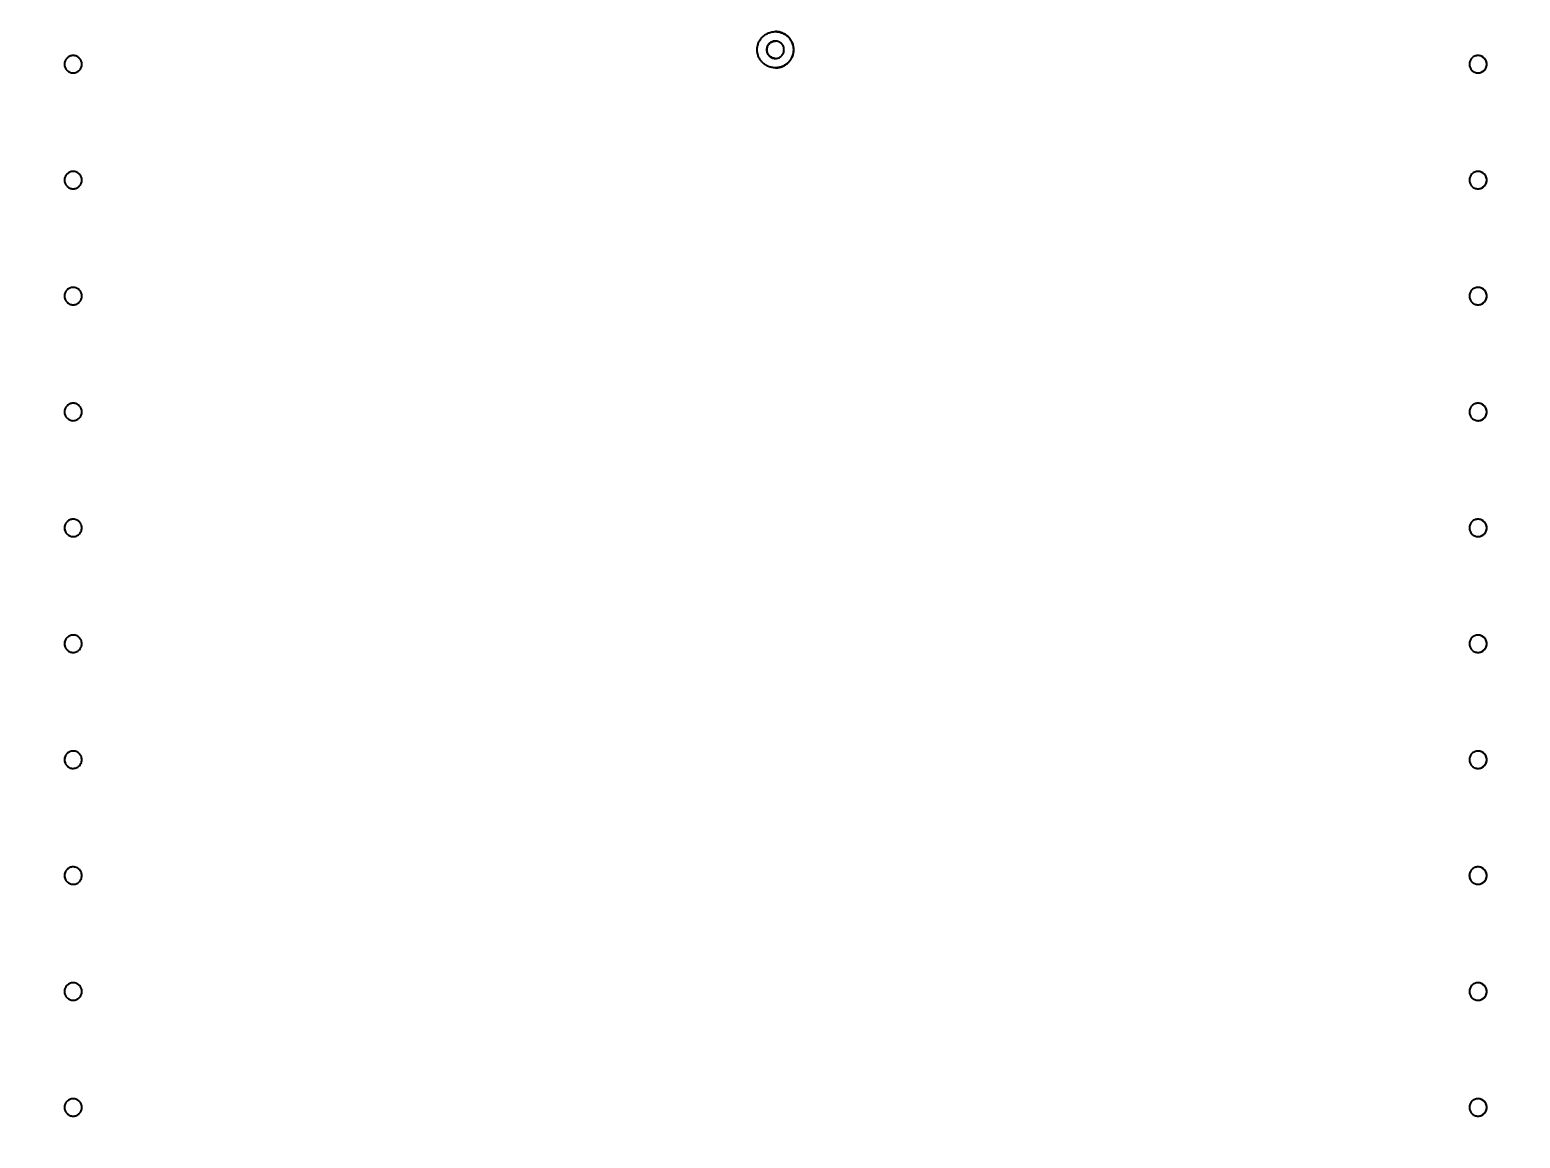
# Model space of a CAD drawing. Extents: x -1522 to 1718, y -48 to 1309.
# Drawn here: x 38.853 to 42.228, y 10.14 to 12.65 of the extents above; entities that cross this region are included whole.
import ezdxf

# ---------------------------------------------------------------- set-up
doc = ezdxf.new("R2010")
doc.units = 0
doc.header["$MEASUREMENT"] = 0
doc.layers.add('E-EQPM-XFMR-1500V', color=141, linetype='Continuous')
doc.layers.add('G-NPLT', color=67, linetype='Continuous', plot=False)
doc.styles.add('NEI-A', font='arial.ttf')

# ---------------------------------------------------------------- blocks, each defined once
blk = doc.blocks.new('INV SKID')
at = {"layer": 'E-EQPM-XFMR-1500V', "linetype": 'Continuous'}
for centre, radius, start, end in [((4.3161, 1.4772), 0.0197, 89.1671, 90.0001), ((4.3161, 1.4773), 0.0197, 270.0001, 270.8332), ((5.9077, 1.4444), 0.0197, 26.1184, 89.9944), ((5.9077, 1.4444), 0.0197, 270.0049, 333.7221), ((5.9077, 1.182), 0.0197, 26.1184, 89.9944), ((5.9077, 1.182), 0.0197, 270.0049, 333.7221), ((5.9077, 0.9195), 0.0197, 26.1184, 89.9944), ((5.9077, 0.9195), 0.0197, 26.1184, 89.9944), ((5.9077, 0.9195), 0.0197, 270.0049, 333.7221), ((5.9077, 0.9195), 0.0197, 270.0049, 333.7221), ((5.9077, 0.657), 0.0197, 26.1184, 89.9944), ((5.9077, 0.657), 0.0197, 270.0049, 333.7221), ((2.7258, 0.3944), 0.0198, 82.3095, 90.0001), ((2.7258, 0.3944), 0.0198, 82.3071, 89.9988), ((2.7258, 0.3947), 0.0195, 76.8863, 82.3031), ((2.7258, 0.3947), 0.0195, 76.8869, 82.3054), ((2.7257, 0.3945), 0.0198, 63.539, 76.8237), ((2.7257, 0.3945), 0.0198, 63.5379, 76.8228), ((2.7257, 0.3945), 0.0198, 51.6054, 63.5547), ((2.7257, 0.3945), 0.0198, 51.6028, 63.5554), ((5.9077, 0.3946), 0.0197, 26.1184, 89.9944), ((2.7258, 0.3946), 0.0197, 269.9899, 282.3529), ((2.7258, 0.3946), 0.0197, 269.9883, 282.3627), ((2.7257, 0.3946), 0.0198, 282.4633, 296.0514), ((2.7257, 0.3946), 0.0198, 282.4547, 296.0569), ((2.7257, 0.3946), 0.0198, 296.0406, 307.7857), ((2.7257, 0.3946), 0.0198, 296.035, 307.7868), ((2.7257, 0.3946), 0.0198, 307.8951, 325.0246), ((2.7257, 0.3946), 0.0198, 307.8937, 325.026), ((2.7259, 0.3945), 0.0195, 325.044, 333.6936), ((2.7259, 0.3945), 0.0195, 325.0435, 333.6974), ((2.726, 0.3947), 0.0194, 26.0427, 29.3961), ((2.726, 0.3947), 0.0194, 26.0434, 29.3972), ((5.9077, 0.3946), 0.0197, 270.0049, 333.7221), ((2.7258, 0.132), 0.0198, 82.3095, 90.0001), ((2.7258, 0.132), 0.0198, 82.3071, 89.9988), ((2.7258, 0.1323), 0.0195, 76.8863, 82.3031), ((2.7258, 0.1323), 0.0195, 76.8869, 82.3054), ((2.7257, 0.132), 0.0198, 63.539, 76.8237), ((2.7257, 0.132), 0.0198, 63.5379, 76.8228), ((2.7257, 0.132), 0.0198, 51.6054, 63.5547), ((2.7257, 0.132), 0.0198, 51.6028, 63.5554), ((2.726, 0.1322), 0.0194, 26.0427, 29.3961), ((2.726, 0.1322), 0.0194, 26.0434, 29.3972), ((5.9077, 0.1321), 0.0197, 26.1184, 89.9944), ((5.9077, 0.1321), 0.0197, 26.1184, 89.9944), ((2.7258, 0.1321), 0.0197, 269.9899, 282.3529), ((2.7258, 0.1321), 0.0197, 269.9883, 282.3627), ((2.7257, 0.1322), 0.0198, 282.4633, 296.0514), ((2.7257, 0.1322), 0.0198, 282.4547, 296.0569), ((2.7257, 0.1322), 0.0198, 296.0406, 307.7857), ((2.7257, 0.1322), 0.0198, 296.035, 307.7868), ((2.7257, 0.1322), 0.0198, 307.8951, 325.0246), ((2.7257, 0.1322), 0.0198, 307.8937, 325.026), ((2.7259, 0.132), 0.0195, 325.044, 333.6936), ((2.7259, 0.132), 0.0195, 325.0435, 333.6974), ((5.9077, 0.1321), 0.0197, 270.0049, 333.7221), ((5.9077, 0.1321), 0.0197, 270.0049, 333.7221), ((2.7258, -0.1305), 0.0198, 82.3095, 90.0001), ((2.7258, -0.1305), 0.0198, 82.3071, 89.9988), ((2.7258, -0.1302), 0.0195, 76.8863, 82.3031), ((2.7258, -0.1302), 0.0195, 76.8869, 82.3054), ((2.7257, -0.1304), 0.0198, 63.539, 76.8237), ((2.7257, -0.1304), 0.0198, 63.5379, 76.8228), ((2.7257, -0.1305), 0.0198, 51.6054, 63.5547), ((2.7257, -0.1305), 0.0198, 51.6028, 63.5554), ((2.726, -0.1302), 0.0194, 26.0427, 29.3961), ((2.726, -0.1302), 0.0194, 26.0434, 29.3972), ((5.9077, -0.1304), 0.0197, 26.1184, 89.9944), ((2.7258, -0.1303), 0.0197, 269.9899, 282.3529), ((2.7258, -0.1303), 0.0197, 269.9883, 282.3627), ((2.7257, -0.1303), 0.0198, 282.4633, 296.0514), ((2.7257, -0.1303), 0.0198, 282.4547, 296.0569), ((2.7257, -0.1303), 0.0198, 296.0406, 307.7857), ((2.7257, -0.1303), 0.0198, 296.035, 307.7868), ((2.7257, -0.1303), 0.0198, 307.8951, 325.0246), ((2.7257, -0.1303), 0.0198, 307.8937, 325.026), ((2.7259, -0.1304), 0.0195, 325.044, 333.6936), ((2.7259, -0.1305), 0.0195, 325.0435, 333.6974), ((5.9077, -0.1304), 0.0197, 270.0049, 333.7221), ((2.7258, -0.393), 0.0198, 82.3095, 90.0001), ((2.7258, -0.393), 0.0198, 82.3071, 89.9988), ((2.7258, -0.3927), 0.0195, 76.8863, 82.3031), ((2.7258, -0.3927), 0.0195, 76.8869, 82.3054), ((2.7257, -0.3929), 0.0198, 63.539, 76.8237), ((2.7257, -0.3929), 0.0198, 63.5379, 76.8228), ((2.7257, -0.3929), 0.0198, 51.6054, 63.5547), ((2.7257, -0.3929), 0.0198, 51.6028, 63.5554), ((2.7257, -0.3928), 0.0198, 307.8951, 325.0246), ((2.7257, -0.3928), 0.0198, 307.8937, 325.026), ((2.7259, -0.3929), 0.0195, 325.044, 333.6936), ((2.7259, -0.3929), 0.0195, 325.0435, 333.6974), ((2.726, -0.3927), 0.0194, 26.0427, 29.3961), ((2.726, -0.3927), 0.0194, 26.0434, 29.3972), ((5.9077, -0.3928), 0.0197, 26.1184, 89.9944), ((5.9077, -0.3929), 0.0197, 26.1184, 89.9944), ((5.9077, -0.3928), 0.0197, 270.0049, 333.7221), ((5.9077, -0.3928), 0.0197, 270.0049, 333.7221), ((2.7258, -0.3928), 0.0197, 269.9899, 282.3529), ((2.7258, -0.3928), 0.0197, 269.9883, 282.3627), ((2.7257, -0.3928), 0.0198, 282.4633, 296.0514), ((2.7257, -0.3928), 0.0198, 282.4547, 296.0569), ((2.7257, -0.3928), 0.0198, 296.0406, 307.7857), ((2.7257, -0.3928), 0.0198, 296.035, 307.7868), ((5.9077, -0.6553), 0.0197, 26.1184, 89.9944), ((5.9077, -0.6553), 0.0197, 26.1184, 89.9944), ((5.9077, -0.6553), 0.0197, 270.0049, 333.7221), ((5.9077, -0.6553), 0.0197, 270.0049, 333.7221), ((5.9077, -0.9178), 0.0197, 26.1184, 89.9944), ((5.9077, -0.9178), 0.0197, 270.0049, 333.7221)]:
    blk.add_arc(centre, radius, start, end, dxfattribs=at)
for points, knots in [([(4.2751, 1.4772), (4.2751, 1.4799), (4.2757, 1.4853), (4.278, 1.493), (4.2818, 1.5002), (4.287, 1.5064), (4.2932, 1.5116), (4.3004, 1.5154), (4.3081, 1.5177), (4.3135, 1.5183), (4.3161, 1.5183)], [0, 0, 0, 0, 0.125012, 0.250017, 0.375022, 0.500024, 0.625022, 0.750017, 0.875009, 1, 1, 1, 1]), ([(4.3161, 1.4969), (4.3149, 1.4969), (4.3123, 1.4967), (4.3086, 1.4955), (4.3051, 1.4937), (4.3021, 1.4913), (4.2997, 1.4882), (4.2978, 1.4848), (4.2967, 1.4811), (4.2965, 1.4785), (4.2965, 1.4772)], [0, 0, 0, 0, 0.12499, 0.249982, 0.374976, 0.499974, 0.624975, 0.749981, 0.874985, 1, 1, 1, 1]), ([(4.297, 1.4772), (4.297, 1.4785), (4.2973, 1.481), (4.2984, 1.4847), (4.3001, 1.4881), (4.3025, 1.491), (4.3054, 1.4935), (4.3087, 1.4954), (4.3124, 1.4966), (4.3149, 1.4969), (4.3161, 1.4969)], [0, 0, 0, 0, 0.125012, 0.250015, 0.375021, 0.500023, 0.625022, 0.750018, 0.87501, 1, 1, 1, 1]), ([(4.3161, 1.5183), (4.3188, 1.5183), (4.3242, 1.5177), (4.3319, 1.5154), (4.3391, 1.5116), (4.3453, 1.5064), (4.3505, 1.5002), (4.3543, 1.493), (4.3566, 1.4853), (4.3571, 1.4799), (4.3571, 1.4772)], [0, 0, 0, 0, 0.124991, 0.249983, 0.374977, 0.499975, 0.624977, 0.749982, 0.874987, 1, 1, 1, 1]), ([(4.3358, 1.4772), (4.3358, 1.4785), (4.3356, 1.4811), (4.3345, 1.4848), (4.3327, 1.4882), (4.3303, 1.4911), (4.3273, 1.4936), (4.3239, 1.4955), (4.3203, 1.4966), (4.3177, 1.4969), (4.3164, 1.4969)], [0, 0, 0, 0, 0.125013, 0.250015, 0.375021, 0.500023, 0.625023, 0.750018, 0.87501, 1, 1, 1, 1]), ([(4.3577, 1.4772), (4.3577, 1.4799), (4.3572, 1.4853), (4.3548, 1.493), (4.351, 1.5002), (4.3459, 1.5064), (4.3396, 1.5116), (4.3325, 1.5154), (4.3248, 1.5177), (4.3194, 1.5183), (4.3167, 1.5183)], [0, 0, 0, 0, 0.125012, 0.250017, 0.375022, 0.500024, 0.625022, 0.750017, 0.875009, 1, 1, 1, 1]), ([(2.7258, 1.4641), (2.7232, 1.4641), (2.718, 1.4631), (2.7115, 1.4587), (2.7071, 1.4522), (2.7061, 1.447), (2.7061, 1.4444)], [0, 0, 0, 0, 0.24994, 0.499821, 0.749989, 1, 1, 1, 1]), ([(2.7258, 1.4641), (2.7232, 1.4641), (2.718, 1.4631), (2.7115, 1.4587), (2.7071, 1.4522), (2.7061, 1.447), (2.7061, 1.4444)], [0, 0, 0, 0, 0.24994, 0.499821, 0.749989, 1, 1, 1, 1]), ([(2.7454, 1.4444), (2.7454, 1.447), (2.7444, 1.4522), (2.74, 1.4587), (2.7335, 1.4631), (2.7283, 1.4641), (2.7258, 1.4641)], [0, 0, 0, 0, 0.250013, 0.50015, 0.750038, 1, 1, 1, 1]), ([(2.7454, 1.4444), (2.7454, 1.447), (2.7444, 1.4522), (2.74, 1.4587), (2.7335, 1.4631), (2.7283, 1.4641), (2.7258, 1.4641)], [0, 0, 0, 0, 0.250013, 0.50015, 0.750038, 1, 1, 1, 1]), ([(4.3161, 1.4362), (4.3135, 1.4362), (4.3081, 1.4368), (4.3004, 1.4391), (4.2932, 1.4429), (4.287, 1.4481), (4.2818, 1.4543), (4.278, 1.4614), (4.2757, 1.4692), (4.2751, 1.4746), (4.2751, 1.4772)], [0, 0, 0, 0, 0.124991, 0.249983, 0.374977, 0.499975, 0.624977, 0.749982, 0.874987, 1, 1, 1, 1]), ([(4.2965, 1.4772), (4.2965, 1.476), (4.2967, 1.4734), (4.2978, 1.4697), (4.2997, 1.4662), (4.3021, 1.4632), (4.3051, 1.4608), (4.3086, 1.4589), (4.3123, 1.4578), (4.3149, 1.4576), (4.3161, 1.4576)], [0, 0, 0, 0, 0.125013, 0.250015, 0.375021, 0.500023, 0.625023, 0.750018, 0.87501, 1, 1, 1, 1]), ([(4.3161, 1.4576), (4.3149, 1.4576), (4.3124, 1.4579), (4.3087, 1.4591), (4.3054, 1.461), (4.3025, 1.4634), (4.3001, 1.4664), (4.2984, 1.4698), (4.2973, 1.4734), (4.297, 1.476), (4.297, 1.4772)], [0, 0, 0, 0, 0.12499, 0.249982, 0.374976, 0.499974, 0.624975, 0.749981, 0.874985, 1, 1, 1, 1]), ([(4.3571, 1.4772), (4.3571, 1.4746), (4.3566, 1.4692), (4.3543, 1.4614), (4.3505, 1.4543), (4.3453, 1.4481), (4.3391, 1.4429), (4.3319, 1.4391), (4.3242, 1.4368), (4.3188, 1.4362), (4.3161, 1.4362)], [0, 0, 0, 0, 0.125012, 0.250017, 0.375022, 0.500024, 0.625022, 0.750017, 0.875009, 1, 1, 1, 1]), ([(4.3164, 1.4576), (4.3177, 1.4576), (4.3203, 1.4579), (4.3239, 1.459), (4.3273, 1.4609), (4.3303, 1.4633), (4.3327, 1.4663), (4.3345, 1.4697), (4.3356, 1.4734), (4.3358, 1.476), (4.3358, 1.4772)], [0, 0, 0, 0, 0.12499, 0.249982, 0.374976, 0.499974, 0.624975, 0.749981, 0.874985, 1, 1, 1, 1]), ([(4.3167, 1.4362), (4.3194, 1.4362), (4.3248, 1.4368), (4.3325, 1.4391), (4.3396, 1.4429), (4.3459, 1.4481), (4.351, 1.4543), (4.3548, 1.4614), (4.3572, 1.4692), (4.3577, 1.4746), (4.3577, 1.4772)], [0, 0, 0, 0, 0.124991, 0.249983, 0.374977, 0.499975, 0.624977, 0.749982, 0.874987, 1, 1, 1, 1]), ([(5.9077, 1.4641), (5.9051, 1.4641), (5.8999, 1.4631), (5.8934, 1.4587), (5.889, 1.4522), (5.888, 1.447), (5.888, 1.4444)], [0, 0, 0, 0, 0.24994, 0.499821, 0.749989, 1, 1, 1, 1]), ([(5.9077, 1.4641), (5.9051, 1.4641), (5.8999, 1.4631), (5.8934, 1.4587), (5.889, 1.4522), (5.888, 1.447), (5.888, 1.4444)], [0, 0, 0, 0, 0.24994, 0.499821, 0.749989, 1, 1, 1, 1]), ([(5.9274, 1.4444), (5.9274, 1.447), (5.9263, 1.4522), (5.922, 1.4587), (5.9154, 1.4631), (5.9102, 1.4641), (5.9077, 1.4641)], [0, 0, 0, 0, 0.250013, 0.50015, 0.750038, 1, 1, 1, 1]), ([(2.7061, 1.4444), (2.7061, 1.4419), (2.7071, 1.4367), (2.7115, 1.4302), (2.718, 1.4258), (2.7232, 1.4248), (2.7258, 1.4248)], [0, 0, 0, 0, 0.250013, 0.50015, 0.750038, 1, 1, 1, 1]), ([(2.7061, 1.4444), (2.7061, 1.4419), (2.7071, 1.4367), (2.7115, 1.4302), (2.718, 1.4258), (2.7232, 1.4248), (2.7258, 1.4248)], [0, 0, 0, 0, 0.250013, 0.50015, 0.750038, 1, 1, 1, 1]), ([(2.7258, 1.4248), (2.7283, 1.4248), (2.7335, 1.4258), (2.74, 1.4302), (2.7444, 1.4367), (2.7454, 1.4419), (2.7454, 1.4444)], [0, 0, 0, 0, 0.24994, 0.499821, 0.749989, 1, 1, 1, 1]), ([(2.7258, 1.4248), (2.7283, 1.4248), (2.7335, 1.4258), (2.74, 1.4302), (2.7444, 1.4367), (2.7454, 1.4419), (2.7454, 1.4444)], [0, 0, 0, 0, 0.24994, 0.499821, 0.749989, 1, 1, 1, 1]), ([(5.888, 1.4444), (5.888, 1.4419), (5.889, 1.4367), (5.8934, 1.4302), (5.8999, 1.4258), (5.9051, 1.4248), (5.9077, 1.4248)], [0, 0, 0, 0, 0.250013, 0.50015, 0.750038, 1, 1, 1, 1]), ([(5.888, 1.4444), (5.888, 1.4419), (5.889, 1.4367), (5.8934, 1.4302), (5.8999, 1.4258), (5.9051, 1.4248), (5.9077, 1.4248)], [0, 0, 0, 0, 0.250013, 0.50015, 0.750038, 1, 1, 1, 1]), ([(5.9077, 1.4248), (5.9102, 1.4248), (5.9154, 1.4258), (5.922, 1.4302), (5.9263, 1.4367), (5.9274, 1.4419), (5.9274, 1.4444)], [0, 0, 0, 0, 0.24994, 0.499821, 0.749989, 1, 1, 1, 1]), ([(2.7258, 1.2016), (2.7232, 1.2016), (2.718, 1.2006), (2.7115, 1.1962), (2.7071, 1.1897), (2.7061, 1.1845), (2.7061, 1.182)], [0, 0, 0, 0, 0.24994, 0.499821, 0.749989, 1, 1, 1, 1]), ([(2.7258, 1.2016), (2.7232, 1.2016), (2.718, 1.2006), (2.7115, 1.1962), (2.7071, 1.1897), (2.7061, 1.1845), (2.7061, 1.182)], [0, 0, 0, 0, 0.24994, 0.499821, 0.749989, 1, 1, 1, 1]), ([(2.7061, 1.182), (2.7061, 1.1794), (2.7071, 1.1742), (2.7115, 1.1677), (2.718, 1.1633), (2.7232, 1.1623), (2.7258, 1.1623)], [0, 0, 0, 0, 0.250013, 0.50015, 0.750038, 1, 1, 1, 1]), ([(2.7061, 1.182), (2.7061, 1.1794), (2.7071, 1.1742), (2.7115, 1.1677), (2.718, 1.1633), (2.7232, 1.1623), (2.7258, 1.1623)], [0, 0, 0, 0, 0.250013, 0.50015, 0.750038, 1, 1, 1, 1]), ([(2.7454, 1.182), (2.7454, 1.1845), (2.7444, 1.1897), (2.74, 1.1962), (2.7335, 1.2006), (2.7283, 1.2016), (2.7258, 1.2016)], [0, 0, 0, 0, 0.250013, 0.50015, 0.750038, 1, 1, 1, 1]), ([(2.7454, 1.182), (2.7454, 1.1845), (2.7444, 1.1897), (2.74, 1.1962), (2.7335, 1.2006), (2.7283, 1.2016), (2.7258, 1.2016)], [0, 0, 0, 0, 0.250013, 0.50015, 0.750038, 1, 1, 1, 1]), ([(2.7258, 1.1623), (2.7283, 1.1623), (2.7335, 1.1633), (2.74, 1.1677), (2.7444, 1.1742), (2.7454, 1.1794), (2.7454, 1.182)], [0, 0, 0, 0, 0.24994, 0.499821, 0.749989, 1, 1, 1, 1]), ([(2.7258, 1.1623), (2.7283, 1.1623), (2.7335, 1.1633), (2.74, 1.1677), (2.7444, 1.1742), (2.7454, 1.1794), (2.7454, 1.182)], [0, 0, 0, 0, 0.24994, 0.499821, 0.749989, 1, 1, 1, 1]), ([(5.9077, 1.2016), (5.9051, 1.2016), (5.8999, 1.2006), (5.8934, 1.1962), (5.889, 1.1897), (5.888, 1.1845), (5.888, 1.182)], [0, 0, 0, 0, 0.24994, 0.499821, 0.749989, 1, 1, 1, 1]), ([(5.9077, 1.2016), (5.9051, 1.2016), (5.8999, 1.2006), (5.8934, 1.1962), (5.889, 1.1897), (5.888, 1.1845), (5.888, 1.182)], [0, 0, 0, 0, 0.24994, 0.499821, 0.749989, 1, 1, 1, 1]), ([(5.888, 1.182), (5.888, 1.1794), (5.889, 1.1742), (5.8934, 1.1677), (5.8999, 1.1633), (5.9051, 1.1623), (5.9077, 1.1623)], [0, 0, 0, 0, 0.250013, 0.50015, 0.750038, 1, 1, 1, 1]), ([(5.888, 1.182), (5.888, 1.1794), (5.889, 1.1742), (5.8934, 1.1677), (5.8999, 1.1633), (5.9051, 1.1623), (5.9077, 1.1623)], [0, 0, 0, 0, 0.250013, 0.50015, 0.750038, 1, 1, 1, 1]), ([(5.9274, 1.182), (5.9274, 1.1845), (5.9263, 1.1897), (5.922, 1.1962), (5.9154, 1.2006), (5.9102, 1.2016), (5.9077, 1.2016)], [0, 0, 0, 0, 0.250013, 0.50015, 0.750038, 1, 1, 1, 1]), ([(5.9077, 1.1623), (5.9102, 1.1623), (5.9154, 1.1633), (5.922, 1.1677), (5.9263, 1.1742), (5.9274, 1.1794), (5.9274, 1.182)], [0, 0, 0, 0, 0.24994, 0.499821, 0.749989, 1, 1, 1, 1]), ([(2.7258, 0.9392), (2.7232, 0.9392), (2.718, 0.9382), (2.7115, 0.9338), (2.7071, 0.9272), (2.7061, 0.9221), (2.7061, 0.9195)], [0, 0, 0, 0, 0.24994, 0.499821, 0.749989, 1, 1, 1, 1]), ([(2.7258, 0.9392), (2.7232, 0.9392), (2.718, 0.9382), (2.7115, 0.9338), (2.7071, 0.9272), (2.7061, 0.9221), (2.7061, 0.9195)], [0, 0, 0, 0, 0.24994, 0.499821, 0.749989, 1, 1, 1, 1]), ([(2.7061, 0.9195), (2.7061, 0.9169), (2.7071, 0.9118), (2.7115, 0.9052), (2.718, 0.9008), (2.7232, 0.8998), (2.7258, 0.8998)], [0, 0, 0, 0, 0.250013, 0.50015, 0.750038, 1, 1, 1, 1]), ([(2.7061, 0.9195), (2.7061, 0.9169), (2.7071, 0.9118), (2.7115, 0.9052), (2.718, 0.9008), (2.7232, 0.8998), (2.7258, 0.8998)], [0, 0, 0, 0, 0.250013, 0.50015, 0.750038, 1, 1, 1, 1]), ([(2.7454, 0.9195), (2.7454, 0.9221), (2.7444, 0.9272), (2.74, 0.9338), (2.7335, 0.9382), (2.7283, 0.9392), (2.7258, 0.9392)], [0, 0, 0, 0, 0.250013, 0.50015, 0.750038, 1, 1, 1, 1]), ([(2.7454, 0.9195), (2.7454, 0.9221), (2.7444, 0.9272), (2.74, 0.9338), (2.7335, 0.9382), (2.7283, 0.9392), (2.7258, 0.9392)], [0, 0, 0, 0, 0.250013, 0.50015, 0.750038, 1, 1, 1, 1]), ([(2.7258, 0.8998), (2.7283, 0.8998), (2.7335, 0.9008), (2.74, 0.9052), (2.7444, 0.9118), (2.7454, 0.9169), (2.7454, 0.9195)], [0, 0, 0, 0, 0.24994, 0.499821, 0.749989, 1, 1, 1, 1]), ([(2.7258, 0.8998), (2.7283, 0.8998), (2.7335, 0.9008), (2.74, 0.9052), (2.7444, 0.9118), (2.7454, 0.9169), (2.7454, 0.9195)], [0, 0, 0, 0, 0.24994, 0.499821, 0.749989, 1, 1, 1, 1]), ([(5.9077, 0.9392), (5.9051, 0.9392), (5.8999, 0.9382), (5.8934, 0.9338), (5.889, 0.9272), (5.888, 0.9221), (5.888, 0.9195)], [0, 0, 0, 0, 0.24994, 0.499821, 0.749989, 1, 1, 1, 1]), ([(5.9077, 0.9392), (5.9051, 0.9392), (5.8999, 0.9382), (5.8934, 0.9338), (5.889, 0.9272), (5.888, 0.9221), (5.888, 0.9195)], [0, 0, 0, 0, 0.24994, 0.499821, 0.749989, 1, 1, 1, 1]), ([(5.9077, 0.9392), (5.9051, 0.9392), (5.8999, 0.9381), (5.8934, 0.9338), (5.889, 0.9272), (5.888, 0.9221), (5.888, 0.9195)], [0, 0, 0, 0, 0.24994, 0.499821, 0.749989, 1, 1, 1, 1]), ([(5.9077, 0.9392), (5.9051, 0.9392), (5.8999, 0.9381), (5.8934, 0.9338), (5.889, 0.9272), (5.888, 0.9221), (5.888, 0.9195)], [0, 0, 0, 0, 0.24994, 0.499821, 0.749989, 1, 1, 1, 1]), ([(5.888, 0.9195), (5.888, 0.9169), (5.889, 0.9118), (5.8934, 0.9052), (5.8999, 0.9008), (5.9051, 0.8998), (5.9077, 0.8998)], [0, 0, 0, 0, 0.250013, 0.50015, 0.750038, 1, 1, 1, 1]), ([(5.888, 0.9195), (5.888, 0.9169), (5.889, 0.9118), (5.8934, 0.9052), (5.8999, 0.9008), (5.9051, 0.8998), (5.9077, 0.8998)], [0, 0, 0, 0, 0.250013, 0.50015, 0.750038, 1, 1, 1, 1]), ([(5.888, 0.9195), (5.888, 0.9169), (5.889, 0.9118), (5.8934, 0.9052), (5.8999, 0.9008), (5.9051, 0.8998), (5.9077, 0.8998)], [0, 0, 0, 0, 0.250013, 0.50015, 0.750038, 1, 1, 1, 1]), ([(5.888, 0.9195), (5.888, 0.9169), (5.889, 0.9118), (5.8934, 0.9052), (5.8999, 0.9008), (5.9051, 0.8998), (5.9077, 0.8998)], [0, 0, 0, 0, 0.250013, 0.50015, 0.750038, 1, 1, 1, 1]), ([(5.9274, 0.9195), (5.9274, 0.9221), (5.9263, 0.9272), (5.922, 0.9338), (5.9154, 0.9382), (5.9102, 0.9392), (5.9077, 0.9392)], [0, 0, 0, 0, 0.250013, 0.50015, 0.750038, 1, 1, 1, 1]), ([(5.9274, 0.9195), (5.9274, 0.9221), (5.9263, 0.9272), (5.922, 0.9338), (5.9154, 0.9381), (5.9102, 0.9392), (5.9077, 0.9392)], [0, 0, 0, 0, 0.250013, 0.50015, 0.750038, 1, 1, 1, 1]), ([(5.9077, 0.8998), (5.9102, 0.8998), (5.9154, 0.9008), (5.922, 0.9052), (5.9263, 0.9118), (5.9274, 0.9169), (5.9274, 0.9195)], [0, 0, 0, 0, 0.24994, 0.499821, 0.749989, 1, 1, 1, 1]), ([(5.9077, 0.8998), (5.9102, 0.8998), (5.9154, 0.9008), (5.922, 0.9052), (5.9263, 0.9118), (5.9274, 0.9169), (5.9274, 0.9195)], [0, 0, 0, 0, 0.24994, 0.499821, 0.749989, 1, 1, 1, 1]), ([(2.7258, 0.6767), (2.7232, 0.6767), (2.718, 0.6757), (2.7115, 0.6713), (2.7071, 0.6648), (2.7061, 0.6596), (2.7061, 0.657)], [0, 0, 0, 0, 0.24994, 0.499821, 0.749989, 1, 1, 1, 1]), ([(2.7258, 0.6767), (2.7232, 0.6767), (2.718, 0.6757), (2.7115, 0.6713), (2.7071, 0.6648), (2.7061, 0.6596), (2.7061, 0.657)], [0, 0, 0, 0, 0.24994, 0.499821, 0.749989, 1, 1, 1, 1]), ([(2.7454, 0.657), (2.7454, 0.6596), (2.7444, 0.6648), (2.74, 0.6713), (2.7335, 0.6757), (2.7283, 0.6767), (2.7258, 0.6767)], [0, 0, 0, 0, 0.250013, 0.50015, 0.750038, 1, 1, 1, 1]), ([(2.7454, 0.657), (2.7454, 0.6596), (2.7444, 0.6648), (2.74, 0.6713), (2.7335, 0.6757), (2.7283, 0.6767), (2.7258, 0.6767)], [0, 0, 0, 0, 0.250013, 0.50015, 0.750038, 1, 1, 1, 1]), ([(5.9077, 0.6767), (5.9051, 0.6767), (5.8999, 0.6757), (5.8934, 0.6713), (5.889, 0.6648), (5.888, 0.6596), (5.888, 0.657)], [0, 0, 0, 0, 0.24994, 0.499821, 0.749989, 1, 1, 1, 1]), ([(5.9077, 0.6767), (5.9051, 0.6767), (5.8999, 0.6757), (5.8934, 0.6713), (5.889, 0.6648), (5.888, 0.6596), (5.888, 0.657)], [0, 0, 0, 0, 0.24994, 0.499821, 0.749989, 1, 1, 1, 1]), ([(5.9274, 0.657), (5.9274, 0.6596), (5.9263, 0.6648), (5.922, 0.6713), (5.9154, 0.6757), (5.9102, 0.6767), (5.9077, 0.6767)], [0, 0, 0, 0, 0.250013, 0.50015, 0.750038, 1, 1, 1, 1]), ([(2.7061, 0.657), (2.7061, 0.6545), (2.7071, 0.6493), (2.7115, 0.6428), (2.718, 0.6384), (2.7232, 0.6373), (2.7258, 0.6373)], [0, 0, 0, 0, 0.250013, 0.50015, 0.750038, 1, 1, 1, 1]), ([(2.7061, 0.657), (2.7061, 0.6545), (2.7071, 0.6493), (2.7115, 0.6428), (2.718, 0.6384), (2.7232, 0.6373), (2.7258, 0.6373)], [0, 0, 0, 0, 0.250013, 0.50015, 0.750038, 1, 1, 1, 1]), ([(2.7258, 0.6373), (2.7283, 0.6373), (2.7335, 0.6384), (2.74, 0.6428), (2.7444, 0.6493), (2.7454, 0.6545), (2.7454, 0.657)], [0, 0, 0, 0, 0.24994, 0.499821, 0.749989, 1, 1, 1, 1]), ([(2.7258, 0.6373), (2.7283, 0.6373), (2.7335, 0.6384), (2.74, 0.6428), (2.7444, 0.6493), (2.7454, 0.6545), (2.7454, 0.657)], [0, 0, 0, 0, 0.24994, 0.499821, 0.749989, 1, 1, 1, 1]), ([(5.888, 0.657), (5.888, 0.6545), (5.889, 0.6493), (5.8934, 0.6427), (5.8999, 0.6384), (5.9051, 0.6373), (5.9077, 0.6373)], [0, 0, 0, 0, 0.250013, 0.50015, 0.750038, 1, 1, 1, 1]), ([(5.888, 0.657), (5.888, 0.6545), (5.889, 0.6493), (5.8934, 0.6427), (5.8999, 0.6384), (5.9051, 0.6373), (5.9077, 0.6373)], [0, 0, 0, 0, 0.250013, 0.50015, 0.750038, 1, 1, 1, 1]), ([(5.9077, 0.6373), (5.9102, 0.6373), (5.9154, 0.6384), (5.922, 0.6427), (5.9263, 0.6493), (5.9274, 0.6545), (5.9274, 0.657)], [0, 0, 0, 0, 0.24994, 0.499821, 0.749989, 1, 1, 1, 1]), ([(2.7258, 0.4142), (2.7232, 0.4142), (2.718, 0.4132), (2.7115, 0.4088), (2.7071, 0.4023), (2.7061, 0.3971), (2.7061, 0.3946)], [0, 0, 0, 0, 0.24994, 0.499821, 0.749989, 1, 1, 1, 1]), ([(2.7258, 0.4142), (2.7232, 0.4142), (2.718, 0.4132), (2.7115, 0.4088), (2.7071, 0.4023), (2.7061, 0.3971), (2.7061, 0.3946)], [0, 0, 0, 0, 0.249944, 0.499871, 0.750044, 1, 1, 1, 1]), ([(5.9077, 0.4142), (5.9051, 0.4142), (5.8999, 0.4132), (5.8934, 0.4088), (5.889, 0.4023), (5.888, 0.3971), (5.888, 0.3946)], [0, 0, 0, 0, 0.24994, 0.499821, 0.749989, 1, 1, 1, 1]), ([(5.9077, 0.4142), (5.9051, 0.4142), (5.8999, 0.4132), (5.8934, 0.4088), (5.889, 0.4023), (5.888, 0.3971), (5.888, 0.3946)], [0, 0, 0, 0, 0.24994, 0.499821, 0.749989, 1, 1, 1, 1]), ([(5.9274, 0.3946), (5.9274, 0.3971), (5.9263, 0.4023), (5.922, 0.4088), (5.9154, 0.4132), (5.9102, 0.4142), (5.9077, 0.4142)], [0, 0, 0, 0, 0.250013, 0.50015, 0.750038, 1, 1, 1, 1]), ([(2.7061, 0.3946), (2.7061, 0.392), (2.7071, 0.3868), (2.7115, 0.3803), (2.718, 0.3759), (2.7232, 0.3749), (2.7258, 0.3749)], [0, 0, 0, 0, 0.250013, 0.50015, 0.750038, 1, 1, 1, 1]), ([(2.7061, 0.3946), (2.7061, 0.392), (2.7071, 0.3868), (2.7115, 0.3803), (2.718, 0.3759), (2.7232, 0.3749), (2.7258, 0.3749)], [0, 0, 0, 0, 0.250002, 0.500174, 0.750076, 1, 1, 1, 1]), ([(5.888, 0.3946), (5.888, 0.392), (5.889, 0.3868), (5.8934, 0.3803), (5.8999, 0.3759), (5.9051, 0.3749), (5.9077, 0.3749)], [0, 0, 0, 0, 0.250013, 0.50015, 0.750038, 1, 1, 1, 1]), ([(5.888, 0.3946), (5.888, 0.392), (5.889, 0.3868), (5.8934, 0.3803), (5.8999, 0.3759), (5.9051, 0.3749), (5.9077, 0.3749)], [0, 0, 0, 0, 0.250013, 0.50015, 0.750038, 1, 1, 1, 1]), ([(5.9077, 0.3749), (5.9102, 0.3749), (5.9154, 0.3759), (5.922, 0.3803), (5.9263, 0.3868), (5.9274, 0.392), (5.9274, 0.3946)], [0, 0, 0, 0, 0.24994, 0.499821, 0.749989, 1, 1, 1, 1]), ([(2.7258, 0.1518), (2.7232, 0.1518), (2.718, 0.1508), (2.7115, 0.1464), (2.7071, 0.1398), (2.7061, 0.1347), (2.7061, 0.1321)], [0, 0, 0, 0, 0.24994, 0.499821, 0.749989, 1, 1, 1, 1]), ([(2.7258, 0.1518), (2.7232, 0.1518), (2.718, 0.1508), (2.7115, 0.1464), (2.7071, 0.1398), (2.7061, 0.1347), (2.7061, 0.1321)], [0, 0, 0, 0, 0.249944, 0.499871, 0.750044, 1, 1, 1, 1]), ([(5.9077, 0.1518), (5.9051, 0.1518), (5.8999, 0.1507), (5.8934, 0.1464), (5.889, 0.1398), (5.888, 0.1347), (5.888, 0.1321)], [0, 0, 0, 0, 0.24994, 0.499821, 0.749989, 1, 1, 1, 1]), ([(5.9077, 0.1518), (5.9051, 0.1518), (5.8999, 0.1507), (5.8934, 0.1464), (5.889, 0.1398), (5.888, 0.1347), (5.888, 0.1321)], [0, 0, 0, 0, 0.24994, 0.499821, 0.749989, 1, 1, 1, 1]), ([(5.9077, 0.1518), (5.9051, 0.1518), (5.8999, 0.1507), (5.8934, 0.1464), (5.889, 0.1398), (5.888, 0.1346), (5.888, 0.1321)], [0, 0, 0, 0, 0.24994, 0.499821, 0.749989, 1, 1, 1, 1]), ([(5.9077, 0.1518), (5.9051, 0.1518), (5.8999, 0.1507), (5.8934, 0.1464), (5.889, 0.1398), (5.888, 0.1346), (5.888, 0.1321)], [0, 0, 0, 0, 0.24994, 0.499821, 0.749989, 1, 1, 1, 1]), ([(5.9274, 0.1321), (5.9274, 0.1347), (5.9263, 0.1398), (5.922, 0.1464), (5.9154, 0.1507), (5.9102, 0.1518), (5.9077, 0.1518)], [0, 0, 0, 0, 0.250013, 0.50015, 0.750038, 1, 1, 1, 1]), ([(5.9274, 0.1321), (5.9274, 0.1346), (5.9263, 0.1398), (5.922, 0.1464), (5.9154, 0.1507), (5.9102, 0.1518), (5.9077, 0.1518)], [0, 0, 0, 0, 0.250013, 0.50015, 0.750038, 1, 1, 1, 1]), ([(2.7061, 0.1321), (2.7061, 0.1295), (2.7071, 0.1244), (2.7115, 0.1178), (2.718, 0.1134), (2.7232, 0.1124), (2.7258, 0.1124)], [0, 0, 0, 0, 0.250013, 0.50015, 0.750038, 1, 1, 1, 1]), ([(2.7061, 0.1321), (2.7061, 0.1295), (2.7071, 0.1244), (2.7115, 0.1178), (2.718, 0.1134), (2.7232, 0.1124), (2.7258, 0.1124)], [0, 0, 0, 0, 0.250002, 0.500174, 0.750076, 1, 1, 1, 1]), ([(5.888, 0.1321), (5.888, 0.1295), (5.889, 0.1244), (5.8934, 0.1178), (5.8999, 0.1134), (5.9051, 0.1124), (5.9077, 0.1124)], [0, 0, 0, 0, 0.250013, 0.50015, 0.750038, 1, 1, 1, 1]), ([(5.888, 0.1321), (5.888, 0.1295), (5.889, 0.1244), (5.8934, 0.1178), (5.8999, 0.1134), (5.9051, 0.1124), (5.9077, 0.1124)], [0, 0, 0, 0, 0.250013, 0.50015, 0.750038, 1, 1, 1, 1]), ([(5.888, 0.1321), (5.888, 0.1295), (5.889, 0.1243), (5.8934, 0.1178), (5.8999, 0.1134), (5.9051, 0.1124), (5.9077, 0.1124)], [0, 0, 0, 0, 0.250013, 0.50015, 0.750038, 1, 1, 1, 1]), ([(5.888, 0.1321), (5.888, 0.1295), (5.889, 0.1243), (5.8934, 0.1178), (5.8999, 0.1134), (5.9051, 0.1124), (5.9077, 0.1124)], [0, 0, 0, 0, 0.250013, 0.50015, 0.750038, 1, 1, 1, 1]), ([(5.9077, 0.1124), (5.9102, 0.1124), (5.9154, 0.1134), (5.922, 0.1178), (5.9263, 0.1244), (5.9274, 0.1295), (5.9274, 0.1321)], [0, 0, 0, 0, 0.24994, 0.499821, 0.749989, 1, 1, 1, 1]), ([(5.9077, 0.1124), (5.9102, 0.1124), (5.9154, 0.1134), (5.922, 0.1178), (5.9263, 0.1243), (5.9274, 0.1295), (5.9274, 0.1321)], [0, 0, 0, 0, 0.24994, 0.499821, 0.749989, 1, 1, 1, 1]), ([(2.7258, -0.1107), (2.7232, -0.1107), (2.718, -0.1117), (2.7115, -0.1161), (2.7071, -0.1226), (2.7061, -0.1278), (2.7061, -0.1304)], [0, 0, 0, 0, 0.24994, 0.499821, 0.749989, 1, 1, 1, 1]), ([(2.7258, -0.1107), (2.7232, -0.1107), (2.718, -0.1117), (2.7115, -0.1161), (2.7071, -0.1226), (2.7061, -0.1278), (2.7061, -0.1304)], [0, 0, 0, 0, 0.249944, 0.499871, 0.750044, 1, 1, 1, 1]), ([(2.7061, -0.1304), (2.7061, -0.1329), (2.7071, -0.1381), (2.7115, -0.1447), (2.718, -0.149), (2.7232, -0.1501), (2.7258, -0.1501)], [0, 0, 0, 0, 0.250013, 0.50015, 0.750038, 1, 1, 1, 1]), ([(2.7061, -0.1304), (2.7061, -0.1329), (2.7071, -0.1381), (2.7115, -0.1447), (2.718, -0.149), (2.7232, -0.1501), (2.7258, -0.1501)], [0, 0, 0, 0, 0.250002, 0.500174, 0.750076, 1, 1, 1, 1]), ([(5.9077, -0.1107), (5.9051, -0.1107), (5.8999, -0.1117), (5.8934, -0.1161), (5.889, -0.1226), (5.888, -0.1278), (5.888, -0.1304)], [0, 0, 0, 0, 0.24994, 0.499821, 0.749989, 1, 1, 1, 1]), ([(5.9077, -0.1107), (5.9051, -0.1107), (5.8999, -0.1117), (5.8934, -0.1161), (5.889, -0.1226), (5.888, -0.1278), (5.888, -0.1304)], [0, 0, 0, 0, 0.24994, 0.499821, 0.749989, 1, 1, 1, 1]), ([(5.888, -0.1304), (5.888, -0.1329), (5.889, -0.1381), (5.8934, -0.1447), (5.8999, -0.149), (5.9051, -0.1501), (5.9077, -0.1501)], [0, 0, 0, 0, 0.250013, 0.50015, 0.750038, 1, 1, 1, 1]), ([(5.888, -0.1304), (5.888, -0.1329), (5.889, -0.1381), (5.8934, -0.1447), (5.8999, -0.149), (5.9051, -0.1501), (5.9077, -0.1501)], [0, 0, 0, 0, 0.250013, 0.50015, 0.750038, 1, 1, 1, 1]), ([(5.9274, -0.1304), (5.9274, -0.1278), (5.9263, -0.1226), (5.922, -0.1161), (5.9154, -0.1117), (5.9102, -0.1107), (5.9077, -0.1107)], [0, 0, 0, 0, 0.250013, 0.50015, 0.750038, 1, 1, 1, 1]), ([(5.9077, -0.1501), (5.9102, -0.1501), (5.9154, -0.149), (5.922, -0.1447), (5.9263, -0.1381), (5.9274, -0.1329), (5.9274, -0.1304)], [0, 0, 0, 0, 0.24994, 0.499821, 0.749989, 1, 1, 1, 1]), ([(2.7258, -0.3732), (2.7232, -0.3732), (2.718, -0.3742), (2.7115, -0.3786), (2.7071, -0.3851), (2.7061, -0.3903), (2.7061, -0.3928)], [0, 0, 0, 0, 0.24994, 0.499821, 0.749989, 1, 1, 1, 1]), ([(2.7258, -0.3732), (2.7232, -0.3732), (2.718, -0.3742), (2.7115, -0.3786), (2.7071, -0.3851), (2.7061, -0.3903), (2.7061, -0.3928)], [0, 0, 0, 0, 0.249944, 0.499871, 0.750044, 1, 1, 1, 1]), ([(2.7061, -0.3928), (2.7061, -0.3954), (2.7071, -0.4006), (2.7115, -0.4071), (2.718, -0.4115), (2.7232, -0.4125), (2.7258, -0.4125)], [0, 0, 0, 0, 0.250013, 0.50015, 0.750038, 1, 1, 1, 1]), ([(2.7061, -0.3928), (2.7061, -0.3954), (2.7071, -0.4006), (2.7115, -0.4071), (2.718, -0.4115), (2.7232, -0.4125), (2.7258, -0.4125)], [0, 0, 0, 0, 0.250002, 0.500174, 0.750076, 1, 1, 1, 1]), ([(5.9077, -0.3732), (5.9051, -0.3732), (5.8999, -0.3742), (5.8934, -0.3786), (5.889, -0.3851), (5.888, -0.3903), (5.888, -0.3928)], [0, 0, 0, 0, 0.24994, 0.499821, 0.749989, 1, 1, 1, 1]), ([(5.9077, -0.3732), (5.9051, -0.3732), (5.8999, -0.3742), (5.8934, -0.3786), (5.889, -0.3851), (5.888, -0.3903), (5.888, -0.3928)], [0, 0, 0, 0, 0.24994, 0.499821, 0.749989, 1, 1, 1, 1]), ([(5.9077, -0.3732), (5.9051, -0.3732), (5.8999, -0.3742), (5.8934, -0.3786), (5.889, -0.3851), (5.888, -0.3903), (5.888, -0.3928)], [0, 0, 0, 0, 0.24994, 0.499821, 0.749989, 1, 1, 1, 1]), ([(5.9077, -0.3732), (5.9051, -0.3732), (5.8999, -0.3742), (5.8934, -0.3786), (5.889, -0.3851), (5.888, -0.3903), (5.888, -0.3928)], [0, 0, 0, 0, 0.24994, 0.499821, 0.749989, 1, 1, 1, 1]), ([(5.888, -0.3928), (5.888, -0.3954), (5.889, -0.4006), (5.8934, -0.4071), (5.8999, -0.4115), (5.9051, -0.4125), (5.9077, -0.4125)], [0, 0, 0, 0, 0.250013, 0.50015, 0.750038, 1, 1, 1, 1]), ([(5.888, -0.3928), (5.888, -0.3954), (5.889, -0.4006), (5.8934, -0.4071), (5.8999, -0.4115), (5.9051, -0.4125), (5.9077, -0.4125)], [0, 0, 0, 0, 0.250013, 0.50015, 0.750038, 1, 1, 1, 1]), ([(5.888, -0.3928), (5.888, -0.3954), (5.889, -0.4006), (5.8934, -0.4071), (5.8999, -0.4115), (5.9051, -0.4125), (5.9077, -0.4125)], [0, 0, 0, 0, 0.250013, 0.50015, 0.750038, 1, 1, 1, 1]), ([(5.888, -0.3928), (5.888, -0.3954), (5.889, -0.4006), (5.8934, -0.4071), (5.8999, -0.4115), (5.9051, -0.4125), (5.9077, -0.4125)], [0, 0, 0, 0, 0.250013, 0.50015, 0.750038, 1, 1, 1, 1]), ([(5.9274, -0.3928), (5.9274, -0.3903), (5.9263, -0.3851), (5.922, -0.3786), (5.9154, -0.3742), (5.9102, -0.3732), (5.9077, -0.3732)], [0, 0, 0, 0, 0.250013, 0.50015, 0.750038, 1, 1, 1, 1]), ([(5.9274, -0.3928), (5.9274, -0.3903), (5.9263, -0.3851), (5.922, -0.3786), (5.9154, -0.3742), (5.9102, -0.3732), (5.9077, -0.3732)], [0, 0, 0, 0, 0.250013, 0.50015, 0.750038, 1, 1, 1, 1]), ([(5.9077, -0.4125), (5.9102, -0.4125), (5.9154, -0.4115), (5.922, -0.4071), (5.9263, -0.4006), (5.9274, -0.3954), (5.9274, -0.3928)], [0, 0, 0, 0, 0.24994, 0.499821, 0.749989, 1, 1, 1, 1]), ([(5.9077, -0.4125), (5.9102, -0.4125), (5.9154, -0.4115), (5.922, -0.4071), (5.9263, -0.4006), (5.9274, -0.3954), (5.9274, -0.3928)], [0, 0, 0, 0, 0.24994, 0.499821, 0.749989, 1, 1, 1, 1]), ([(2.7258, -0.6356), (2.7232, -0.6356), (2.718, -0.6366), (2.7115, -0.641), (2.7071, -0.6476), (2.7061, -0.6527), (2.7061, -0.6553)], [0, 0, 0, 0, 0.24994, 0.499821, 0.749989, 1, 1, 1, 1]), ([(2.7258, -0.6356), (2.7232, -0.6356), (2.718, -0.6366), (2.7115, -0.641), (2.7071, -0.6476), (2.7061, -0.6527), (2.7061, -0.6553)], [0, 0, 0, 0, 0.24994, 0.499821, 0.749989, 1, 1, 1, 1]), ([(2.7454, -0.6553), (2.7454, -0.6527), (2.7444, -0.6476), (2.74, -0.641), (2.7335, -0.6366), (2.7283, -0.6356), (2.7258, -0.6356)], [0, 0, 0, 0, 0.250013, 0.50015, 0.750038, 1, 1, 1, 1]), ([(2.7454, -0.6553), (2.7454, -0.6527), (2.7444, -0.6476), (2.74, -0.641), (2.7335, -0.6366), (2.7283, -0.6356), (2.7258, -0.6356)], [0, 0, 0, 0, 0.250013, 0.50015, 0.750038, 1, 1, 1, 1]), ([(5.9077, -0.6356), (5.9051, -0.6356), (5.8999, -0.6366), (5.8934, -0.641), (5.889, -0.6476), (5.888, -0.6527), (5.888, -0.6553)], [0, 0, 0, 0, 0.24994, 0.499821, 0.749989, 1, 1, 1, 1]), ([(5.9077, -0.6356), (5.9051, -0.6356), (5.8999, -0.6366), (5.8934, -0.641), (5.889, -0.6476), (5.888, -0.6527), (5.888, -0.6553)], [0, 0, 0, 0, 0.24994, 0.499821, 0.749989, 1, 1, 1, 1]), ([(5.9077, -0.6356), (5.9051, -0.6356), (5.8999, -0.6367), (5.8934, -0.641), (5.889, -0.6476), (5.888, -0.6528), (5.888, -0.6553)], [0, 0, 0, 0, 0.24994, 0.499821, 0.749989, 1, 1, 1, 1]), ([(5.9077, -0.6356), (5.9051, -0.6356), (5.8999, -0.6367), (5.8934, -0.641), (5.889, -0.6476), (5.888, -0.6528), (5.888, -0.6553)], [0, 0, 0, 0, 0.24994, 0.499821, 0.749989, 1, 1, 1, 1]), ([(5.9274, -0.6553), (5.9274, -0.6527), (5.9263, -0.6476), (5.922, -0.641), (5.9154, -0.6366), (5.9102, -0.6356), (5.9077, -0.6356)], [0, 0, 0, 0, 0.250013, 0.50015, 0.750038, 1, 1, 1, 1]), ([(5.9274, -0.6553), (5.9274, -0.6528), (5.9263, -0.6476), (5.922, -0.641), (5.9154, -0.6367), (5.9102, -0.6356), (5.9077, -0.6356)], [0, 0, 0, 0, 0.250013, 0.50015, 0.750038, 1, 1, 1, 1]), ([(2.7061, -0.6553), (2.7061, -0.6579), (2.7071, -0.663), (2.7115, -0.6696), (2.718, -0.674), (2.7232, -0.675), (2.7258, -0.675)], [0, 0, 0, 0, 0.250013, 0.50015, 0.750038, 1, 1, 1, 1]), ([(2.7061, -0.6553), (2.7061, -0.6579), (2.7071, -0.663), (2.7115, -0.6696), (2.718, -0.674), (2.7232, -0.675), (2.7258, -0.675)], [0, 0, 0, 0, 0.250013, 0.50015, 0.750038, 1, 1, 1, 1]), ([(2.7258, -0.675), (2.7283, -0.675), (2.7335, -0.674), (2.74, -0.6696), (2.7444, -0.663), (2.7454, -0.6579), (2.7454, -0.6553)], [0, 0, 0, 0, 0.24994, 0.499821, 0.749989, 1, 1, 1, 1]), ([(2.7258, -0.675), (2.7283, -0.675), (2.7335, -0.674), (2.74, -0.6696), (2.7444, -0.663), (2.7454, -0.6579), (2.7454, -0.6553)], [0, 0, 0, 0, 0.24994, 0.499821, 0.749989, 1, 1, 1, 1]), ([(5.888, -0.6553), (5.888, -0.6579), (5.889, -0.663), (5.8934, -0.6696), (5.8999, -0.674), (5.9051, -0.675), (5.9077, -0.675)], [0, 0, 0, 0, 0.250013, 0.50015, 0.750038, 1, 1, 1, 1]), ([(5.888, -0.6553), (5.888, -0.6579), (5.889, -0.663), (5.8934, -0.6696), (5.8999, -0.674), (5.9051, -0.675), (5.9077, -0.675)], [0, 0, 0, 0, 0.250013, 0.50015, 0.750038, 1, 1, 1, 1]), ([(5.888, -0.6553), (5.888, -0.6579), (5.889, -0.6631), (5.8934, -0.6696), (5.8999, -0.674), (5.9051, -0.675), (5.9077, -0.675)], [0, 0, 0, 0, 0.250013, 0.50015, 0.750038, 1, 1, 1, 1]), ([(5.888, -0.6553), (5.888, -0.6579), (5.889, -0.6631), (5.8934, -0.6696), (5.8999, -0.674), (5.9051, -0.675), (5.9077, -0.675)], [0, 0, 0, 0, 0.250013, 0.50015, 0.750038, 1, 1, 1, 1]), ([(5.9077, -0.675), (5.9102, -0.675), (5.9154, -0.674), (5.922, -0.6696), (5.9263, -0.663), (5.9274, -0.6579), (5.9274, -0.6553)], [0, 0, 0, 0, 0.24994, 0.499821, 0.749989, 1, 1, 1, 1]), ([(5.9077, -0.675), (5.9102, -0.675), (5.9154, -0.674), (5.922, -0.6696), (5.9263, -0.6631), (5.9274, -0.6579), (5.9274, -0.6553)], [0, 0, 0, 0, 0.24994, 0.499821, 0.749989, 1, 1, 1, 1]), ([(2.7258, -0.8981), (2.7232, -0.8981), (2.718, -0.8991), (2.7115, -0.9035), (2.7071, -0.91), (2.7061, -0.9152), (2.7061, -0.9178)], [0, 0, 0, 0, 0.24994, 0.499821, 0.749989, 1, 1, 1, 1]), ([(2.7258, -0.8981), (2.7232, -0.8981), (2.718, -0.8991), (2.7115, -0.9035), (2.7071, -0.91), (2.7061, -0.9152), (2.7061, -0.9178)], [0, 0, 0, 0, 0.24994, 0.499821, 0.749989, 1, 1, 1, 1]), ([(2.7454, -0.9178), (2.7454, -0.9152), (2.7444, -0.91), (2.74, -0.9035), (2.7335, -0.8991), (2.7283, -0.8981), (2.7258, -0.8981)], [0, 0, 0, 0, 0.250013, 0.50015, 0.750038, 1, 1, 1, 1]), ([(2.7454, -0.9178), (2.7454, -0.9152), (2.7444, -0.91), (2.74, -0.9035), (2.7335, -0.8991), (2.7283, -0.8981), (2.7258, -0.8981)], [0, 0, 0, 0, 0.250013, 0.50015, 0.750038, 1, 1, 1, 1]), ([(5.9077, -0.8981), (5.9051, -0.8981), (5.8999, -0.8991), (5.8934, -0.9035), (5.889, -0.91), (5.888, -0.9152), (5.888, -0.9178)], [0, 0, 0, 0, 0.24994, 0.499821, 0.749989, 1, 1, 1, 1]), ([(5.9077, -0.8981), (5.9051, -0.8981), (5.8999, -0.8991), (5.8934, -0.9035), (5.889, -0.91), (5.888, -0.9152), (5.888, -0.9178)], [0, 0, 0, 0, 0.24994, 0.499821, 0.749989, 1, 1, 1, 1]), ([(5.9274, -0.9178), (5.9274, -0.9152), (5.9263, -0.91), (5.922, -0.9035), (5.9154, -0.8991), (5.9102, -0.8981), (5.9077, -0.8981)], [0, 0, 0, 0, 0.250013, 0.50015, 0.750038, 1, 1, 1, 1]), ([(2.7061, -0.9178), (2.7061, -0.9203), (2.7071, -0.9255), (2.7115, -0.9321), (2.718, -0.9364), (2.7232, -0.9375), (2.7258, -0.9375)], [0, 0, 0, 0, 0.250013, 0.50015, 0.750038, 1, 1, 1, 1]), ([(2.7061, -0.9178), (2.7061, -0.9203), (2.7071, -0.9255), (2.7115, -0.9321), (2.718, -0.9364), (2.7232, -0.9375), (2.7258, -0.9375)], [0, 0, 0, 0, 0.250013, 0.50015, 0.750038, 1, 1, 1, 1]), ([(2.7258, -0.9375), (2.7283, -0.9375), (2.7335, -0.9364), (2.74, -0.9321), (2.7444, -0.9255), (2.7454, -0.9203), (2.7454, -0.9178)], [0, 0, 0, 0, 0.24994, 0.499821, 0.749989, 1, 1, 1, 1]), ([(2.7258, -0.9375), (2.7283, -0.9375), (2.7335, -0.9364), (2.74, -0.9321), (2.7444, -0.9255), (2.7454, -0.9203), (2.7454, -0.9178)], [0, 0, 0, 0, 0.24994, 0.499821, 0.749989, 1, 1, 1, 1]), ([(5.888, -0.9178), (5.888, -0.9203), (5.889, -0.9255), (5.8934, -0.9321), (5.8999, -0.9364), (5.9051, -0.9375), (5.9077, -0.9375)], [0, 0, 0, 0, 0.250013, 0.50015, 0.750038, 1, 1, 1, 1]), ([(5.888, -0.9178), (5.888, -0.9203), (5.889, -0.9255), (5.8934, -0.9321), (5.8999, -0.9364), (5.9051, -0.9375), (5.9077, -0.9375)], [0, 0, 0, 0, 0.250013, 0.50015, 0.750038, 1, 1, 1, 1]), ([(5.9077, -0.9375), (5.9102, -0.9375), (5.9154, -0.9364), (5.922, -0.9321), (5.9263, -0.9255), (5.9274, -0.9203), (5.9274, -0.9178)], [0, 0, 0, 0, 0.24994, 0.499821, 0.749989, 1, 1, 1, 1])]:
    blk.add_open_spline(points, degree=3, knots=knots, dxfattribs=at)
for points in [[(5.9274, 1.4444), (5.9274, 1.4474), (5.9267, 1.4504), (5.9254, 1.4531)], [(5.9253, 1.4357), (5.9266, 1.4384), (5.9274, 1.4415), (5.9274, 1.4444)], [(5.9253, 1.1733), (5.9266, 1.1759), (5.9274, 1.179), (5.9274, 1.182)], [(5.9274, 1.182), (5.9274, 1.1849), (5.9267, 1.188), (5.9254, 1.1906)], [(5.9253, 0.9108), (5.9266, 0.9135), (5.9274, 0.9165), (5.9274, 0.9195)], [(5.9253, 0.9108), (5.9266, 0.9135), (5.9274, 0.9165), (5.9274, 0.9195)], [(5.9274, 0.9195), (5.9274, 0.9225), (5.9267, 0.9255), (5.9254, 0.9282)], [(5.9274, 0.9195), (5.9274, 0.9225), (5.9267, 0.9255), (5.9254, 0.9282)], [(5.9253, 0.6483), (5.9266, 0.651), (5.9274, 0.654), (5.9274, 0.657)], [(5.9274, 0.657), (5.9274, 0.66), (5.9267, 0.663), (5.9254, 0.6657)], [(2.7429, 0.4042), (2.7417, 0.4064), (2.74, 0.4084), (2.738, 0.41)], [(2.7429, 0.4042), (2.7417, 0.4064), (2.74, 0.4084), (2.738, 0.41)], [(2.7068, 0.3946), (2.7068, 0.3975), (2.7075, 0.4006), (2.7088, 0.4032)], [(2.7088, 0.3859), (2.7075, 0.3886), (2.7068, 0.3916), (2.7068, 0.3946)], [(2.7454, 0.3946), (2.7454, 0.3975), (2.7447, 0.4006), (2.7434, 0.4032)], [(2.7454, 0.3946), (2.7454, 0.3975), (2.7447, 0.4006), (2.7434, 0.4032)], [(2.7434, 0.3858), (2.7447, 0.3885), (2.7454, 0.3916), (2.7454, 0.3946)], [(2.7434, 0.3858), (2.7447, 0.3885), (2.7454, 0.3916), (2.7454, 0.3946)], [(5.9253, 0.3858), (5.9266, 0.3885), (5.9274, 0.3916), (5.9274, 0.3946)], [(5.9274, 0.3946), (5.9274, 0.3975), (5.9267, 0.4006), (5.9254, 0.4032)], [(2.7068, 0.1321), (2.7068, 0.1351), (2.7075, 0.1381), (2.7088, 0.1407)], [(2.7429, 0.1418), (2.7417, 0.144), (2.74, 0.1459), (2.738, 0.1475)], [(2.7429, 0.1418), (2.7417, 0.144), (2.74, 0.1459), (2.738, 0.1475)], [(2.7454, 0.1321), (2.7454, 0.1351), (2.7447, 0.1381), (2.7434, 0.1408)], [(2.7454, 0.1321), (2.7454, 0.1351), (2.7447, 0.1381), (2.7434, 0.1408)], [(5.9274, 0.1321), (5.9274, 0.1351), (5.9267, 0.1381), (5.9254, 0.1408)], [(5.9274, 0.1321), (5.9274, 0.135), (5.9267, 0.1381), (5.9254, 0.1407)], [(2.7088, 0.1234), (2.7075, 0.1261), (2.7068, 0.1291), (2.7068, 0.1321)], [(2.7434, 0.1234), (2.7447, 0.126), (2.7454, 0.1291), (2.7454, 0.1321)], [(2.7434, 0.1234), (2.7447, 0.126), (2.7454, 0.1291), (2.7454, 0.1321)], [(5.9253, 0.1234), (5.9266, 0.1261), (5.9274, 0.1291), (5.9274, 0.1321)], [(5.9253, 0.1234), (5.9266, 0.126), (5.9274, 0.1291), (5.9274, 0.1321)], [(2.7068, -0.1304), (2.7068, -0.1274), (2.7075, -0.1244), (2.7088, -0.1217)], [(2.7088, -0.139), (2.7075, -0.1364), (2.7068, -0.1333), (2.7068, -0.1304)], [(2.7429, -0.1207), (2.7417, -0.1185), (2.74, -0.1165), (2.738, -0.115)], [(2.7429, -0.1207), (2.7417, -0.1185), (2.74, -0.1165), (2.738, -0.115)], [(2.7454, -0.1304), (2.7454, -0.1274), (2.7447, -0.1244), (2.7434, -0.1217)], [(2.7454, -0.1304), (2.7454, -0.1274), (2.7447, -0.1244), (2.7434, -0.1217)], [(2.7434, -0.1391), (2.7447, -0.1364), (2.7454, -0.1334), (2.7454, -0.1304)], [(2.7434, -0.1391), (2.7447, -0.1364), (2.7454, -0.1334), (2.7454, -0.1304)], [(5.9253, -0.1391), (5.9266, -0.1364), (5.9274, -0.1334), (5.9274, -0.1304)], [(5.9274, -0.1304), (5.9274, -0.1274), (5.9267, -0.1244), (5.9254, -0.1217)], [(2.7068, -0.3928), (2.7068, -0.3899), (2.7075, -0.3869), (2.7088, -0.3842)], [(2.7088, -0.4015), (2.7075, -0.3988), (2.7068, -0.3958), (2.7068, -0.3928)], [(2.7429, -0.3832), (2.7417, -0.381), (2.74, -0.379), (2.738, -0.3774)], [(2.7429, -0.3832), (2.7417, -0.381), (2.74, -0.379), (2.738, -0.3774)], [(2.7454, -0.3928), (2.7454, -0.3899), (2.7447, -0.3868), (2.7434, -0.3842)], [(2.7454, -0.3928), (2.7454, -0.3899), (2.7447, -0.3868), (2.7434, -0.3842)], [(2.7434, -0.4016), (2.7447, -0.3989), (2.7454, -0.3958), (2.7454, -0.3928)], [(2.7434, -0.4016), (2.7447, -0.3989), (2.7454, -0.3958), (2.7454, -0.3928)], [(5.8887, -0.3928), (5.8887, -0.3899), (5.8894, -0.3869), (5.8907, -0.3842)], [(5.8907, -0.4015), (5.8894, -0.3988), (5.8887, -0.3958), (5.8887, -0.3928)], [(5.9253, -0.4015), (5.9266, -0.3989), (5.9274, -0.3958), (5.9274, -0.3928)], [(5.9253, -0.4016), (5.9266, -0.3989), (5.9274, -0.3958), (5.9274, -0.3928)], [(5.9274, -0.3928), (5.9274, -0.3899), (5.9267, -0.3868), (5.9254, -0.3842)], [(5.9274, -0.3928), (5.9274, -0.3899), (5.9267, -0.3869), (5.9254, -0.3842)], [(5.9253, -0.664), (5.9266, -0.6613), (5.9274, -0.6583), (5.9274, -0.6553)], [(5.9253, -0.664), (5.9266, -0.6614), (5.9274, -0.6583), (5.9274, -0.6553)], [(5.9274, -0.6553), (5.9274, -0.6523), (5.9267, -0.6493), (5.9254, -0.6466)], [(5.9274, -0.6553), (5.9274, -0.6524), (5.9267, -0.6493), (5.9254, -0.6467)], [(5.9274, -0.9178), (5.9274, -0.9148), (5.9267, -0.9118), (5.9254, -0.9091)], [(5.9253, -0.9265), (5.9266, -0.9238), (5.9274, -0.9208), (5.9274, -0.9178)]]:
    blk.add_open_spline(points, degree=3, dxfattribs=at)

msp = doc.modelspace()

# ---------------------------------------------------------------- block references
msp.add_blockref('INV SKID', (36.22501, 11.12722))

# ---------------------------------------------------------------- texts
at = {"layer": 'G-NPLT', "insert": (-1524.03887, 222.65943), "char_height": 50.15749436, "attachment_point": 1, "style": 'NEI-A'}
msp.add_mtext_dynamic_manual_height_columns('\\pi-250.78747,l250.78747;THIS INVERTER NEEDS TO BE UPDATED WITH THE CORRECT INVERTER JOB SPECIFIC. GET FROM THE INVERTER XREF.', width=1665.7235448, gutter_width=214.91157, heights=[0], dxfattribs=at)

doc.saveas('drawing.dxf')
